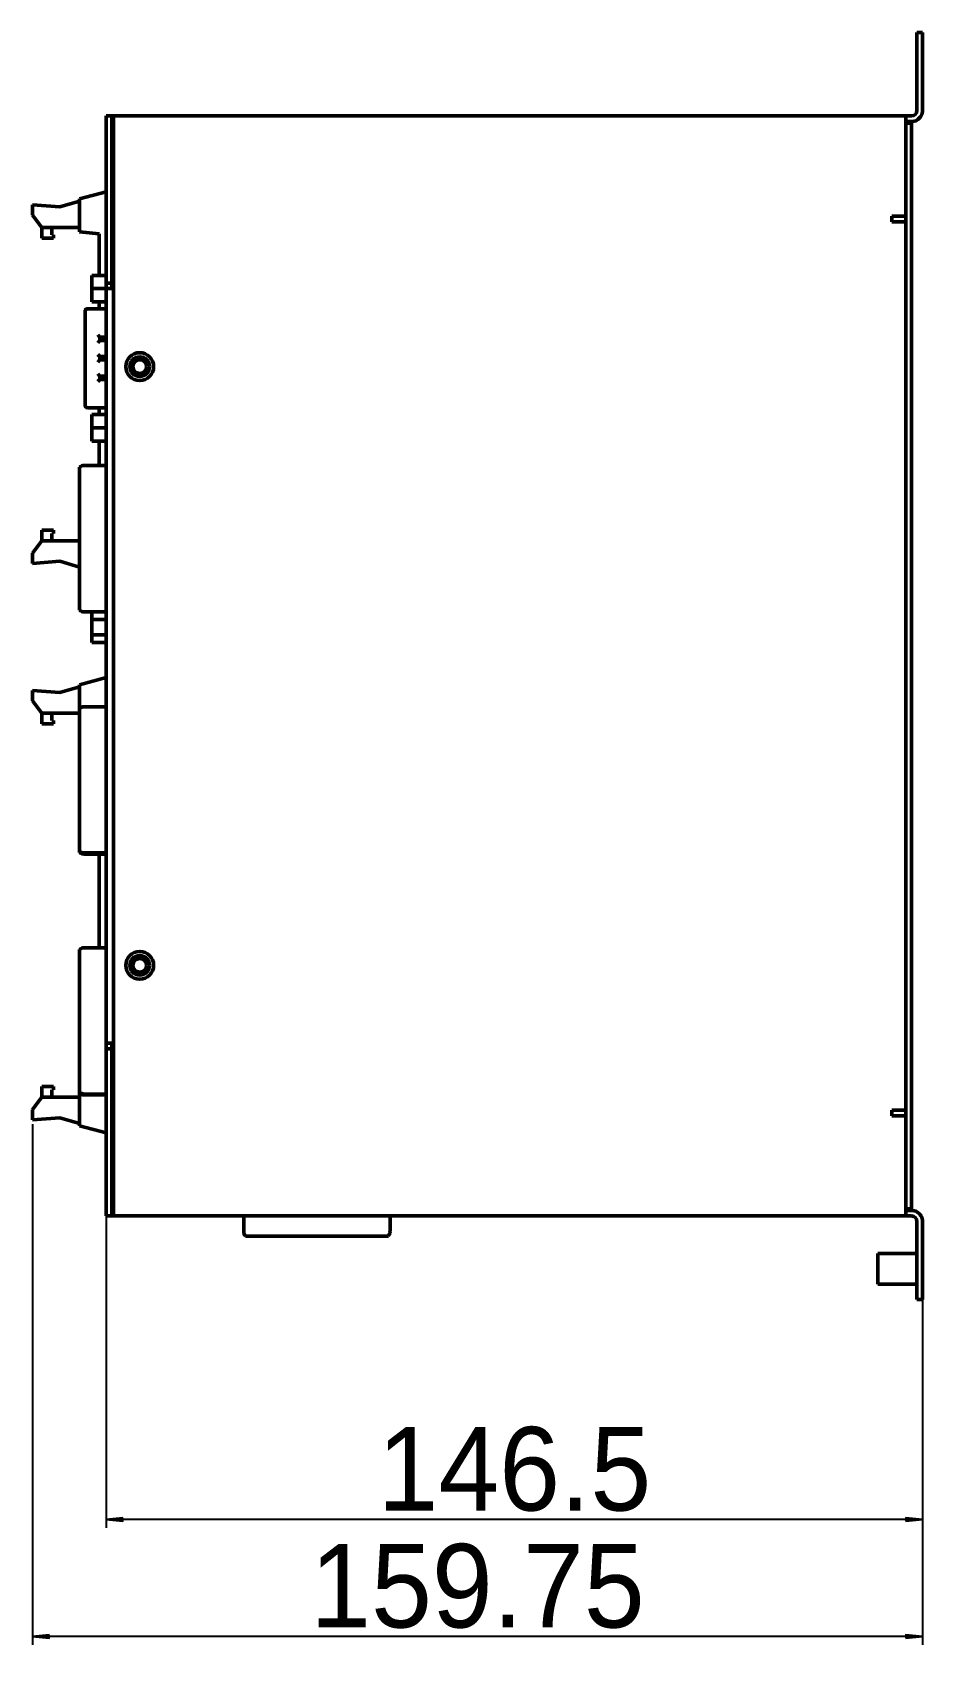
# Model space of a CAD drawing. Header units: millimetres. Extents: x 2117 to 4352, y 853 to 2102.
# Drawn here: x 2808.3 to 2968, y 1417 to 1708 of the extents above; entities that cross this region are included whole.
import ezdxf

# ---------------------------------------------------------------- set-up
doc = ezdxf.new("R2010")
doc.units = ezdxf.units.MM
doc.header["$LTSCALE"] = 1.8
doc.layers.add('외형선(ISO)', color=7, linetype='Continuous', lineweight=50)
doc.layers.add('치수(ISO)', color=7, linetype='Continuous', lineweight=25)
doc.styles.add('레이블 문자 (JIS)', font='')
doc.styles.get('레이블 문자 (JIS)').set_extended_font_data('Gulim')
doc.dimstyles.new('복사 대상기본값 (JIS)', dxfattribs={"dimscale": 1.5, "dimtxt": 3, "dimasz": 2, "dimexe": 1, "dimexo": 0.5, "dimgap": 0.8, "dimtad": 1, "dimdsep": 46, "dimtxsty": '레이블 문자 (JIS)', "dimblk": 'Filled-1', "dimcen": 0.09, "dimdle": 10, "dimclrd": 256, "dimclre": 256, "dimclrt": 256, "dimazin": 2, "dimtfac": 0.666667, "dimtmove": 0, "dimatfit": 3, "dimldrblk": 'OPEN', "dimfxl": 1, "dimtolj": 1, "dimtzin": 0, "dimlwd": -1, "dimlwe": -1, "dimarcsym": 0})

# ---------------------------------------------------------------- blocks, each defined once
blk = doc.blocks.new('Filled-1')
at = {"color": 0}
for p, q in [((0, 0), (-1, 0.1)), ((-1, 0.1), (-1, -0.1)), ((-1, 0), (0, 0)), ((-1, -0.1), (0, 0))]:
    blk.add_line(p, q, dxfattribs=at)
at = {"color": 0, "flags": 128}
blk.add_lwpolyline([(-1, -0.1), (0, 0), (-1, 0.1), (-1, -0.1)], dxfattribs=at)
at = {"color": 0}
blk.add_solid([(-1, -0.1), (0, 0), (-1, 0.1), (-1, -0.1)], dxfattribs=at)
blk = doc.blocks.new('*D619')
at = {"layer": 'Defpoints', "color": 0}
for p in [(2821.51, 1497.04), (2968.01, 1483.54), (2821.51, 1441.04)]:
    blk.add_point(p, dxfattribs=at)
at = {"layer": '치수(ISO)'}
for p, q in [((2821.51, 1496.29), (2821.51, 1439.54)), ((2968.01, 1482.79), (2968.01, 1439.54)), ((2965.01, 1441.04), (2824.51, 1441.04))]:
    blk.add_line(p, q, dxfattribs=at)
at = {"layer": '치수(ISO)', "linetype": 'ByBlock', "xscale": 3, "yscale": 3, "zscale": 3, "rotation": 180}
blk.add_blockref('Filled-1', (2821.51, 1441.04), dxfattribs=at)
at = {"layer": '치수(ISO)', "linetype": 'ByBlock', "xscale": 3, "yscale": 3, "zscale": 3}
blk.add_blockref('Filled-1', (2968.01, 1441.04), dxfattribs=at)
at = {"layer": '치수(ISO)', "insert": (2894.76, 1457.66), "char_height": 15, "attachment_point": 2, "style": '레이블 문자 (JIS)'}
blk.add_mtext('\\A1;146.5', dxfattribs=at)
blk = doc.blocks.new('_Open')
at = {"color": 0, "linetype": 'ByBlock', "lineweight": -2}
for p, q in [((-1, 0.167), (0, 0)), ((-1, -0.167), (0, 0)), ((0, 0), (-1, 0))]:
    blk.add_line(p, q, dxfattribs=at)
blk = doc.blocks.new('*D620')
at = {"layer": 'Defpoints', "color": 0}
for p in [(2808.26, 1512.78), (2968.01, 1483.54), (2808.26, 1420.04)]:
    blk.add_point(p, dxfattribs=at)
at = {"layer": '치수(ISO)'}
for p, q in [((2808.26, 1512.03), (2808.26, 1418.54)), ((2968.01, 1482.79), (2968.01, 1418.54)), ((2965.01, 1420.04), (2811.26, 1420.04))]:
    blk.add_line(p, q, dxfattribs=at)
at = {"layer": '치수(ISO)', "linetype": 'ByBlock', "xscale": 3, "yscale": 3, "zscale": 3, "rotation": 180}
blk.add_blockref('Filled-1', (2808.26, 1420.04), dxfattribs=at)
at = {"layer": '치수(ISO)', "linetype": 'ByBlock', "xscale": 3, "yscale": 3, "zscale": 3}
blk.add_blockref('Filled-1', (2968.01, 1420.04), dxfattribs=at)
at = {"layer": '치수(ISO)', "insert": (2888.13, 1436.66), "char_height": 15, "attachment_point": 2, "style": '레이블 문자 (JIS)'}
blk.add_mtext('\\A1;159.75', dxfattribs=at)

msp = doc.modelspace()

# ---------------------------------------------------------------- linework, layer by layer
at = {"layer": '외형선(ISO)'}
for p, q in [((2968.007, 1708.043), (2967.007, 1708.043)), ((2967.007, 1705.043), (2967.007, 1708.043)), ((2968.007, 1708.043), (2968.007, 1705.043)), ((2967.007, 1705.043), (2967.007, 1694.043)), ((2968.007, 1694.043), (2968.007, 1705.043)), ((2821.507, 1691.543), (2821.507, 1693.043)), ((2822.507, 1693.043), (2821.507, 1693.043)), ((2821.507, 1691.543), (2821.507, 1663.043)), ((2822.507, 1693.043), (2822.507, 1691.543)), ((2822.507, 1693.043), (2822.807, 1693.043)), ((2822.507, 1691.543), (2822.507, 1663.043)), ((2822.807, 1693.043), (2965.007, 1693.043)), ((2822.807, 1693.043), (2822.807, 1691.043)), ((2965.007, 1693.043), (2966.007, 1693.043)), ((2965.007, 1693.043), (2965.007, 1691.043)), ((2966.007, 1692.043), (2965.007, 1692.043)), ((2966.007, 1691.743), (2965.007, 1691.743)), ((2966.007, 1691.743), (2966.007, 1690.243)), ((2822.807, 1497.543), (2822.807, 1691.043)), ((2965.007, 1675.043), (2965.007, 1691.043)), ((2965.007, 1498.343), (2965.007, 1690.243)), ((2966.007, 1498.343), (2966.007, 1690.243)), ((2822.507, 1679.691), (2822.807, 1679.772)), ((2813.157, 1676.703), (2808.257, 1677.103)), ((2808.257, 1675.228), (2808.257, 1677.103)), ((2813.157, 1676.703), (2816.707, 1677.754)), ((2816.707, 1678.137), (2821.507, 1679.423)), ((2816.707, 1672.258), (2816.707, 1678.137)), ((2809.957, 1673.003), (2808.257, 1675.228)), ((2962.507, 1674.043), (2962.507, 1675.043)), ((2962.507, 1675.043), (2965.007, 1675.043)), ((2963.007, 1674.043), (2962.507, 1674.043)), ((2965.007, 1674.043), (2963.007, 1674.043)), ((2816.707, 1673.003), (2809.957, 1673.003)), ((2809.957, 1671.103), (2809.957, 1673.003)), ((2812.057, 1671.103), (2809.957, 1671.103)), ((2811.757, 1673.003), (2811.757, 1671.703)), ((2811.757, 1671.703), (2812.057, 1671.703)), ((2812.057, 1671.703), (2812.057, 1671.103)), ((2820.207, 1671.894), (2816.707, 1672.258)), ((2820.207, 1664.418), (2820.207, 1671.894)), ((2818.907, 1664.418), (2821.507, 1664.418)), ((2818.907, 1664.418), (2818.907, 1662.043)), ((2818.907, 1662.043), (2818.907, 1659.668)), ((2818.907, 1662.043), (2821.507, 1662.043)), ((2821.507, 1662.043), (2821.507, 1663.043)), ((2821.507, 1663.043), (2822.507, 1663.043)), ((2821.507, 1526.543), (2821.507, 1662.043)), ((2822.807, 1662.043), (2821.507, 1662.043)), ((2822.507, 1664.418), (2822.807, 1664.418)), ((2822.507, 1663.043), (2822.507, 1662.043)), ((2818.907, 1659.668), (2821.507, 1659.668)), ((2820.207, 1658.443), (2820.207, 1659.668)), ((2817.707, 1657.993), (2817.707, 1657.97)), ((2817.707, 1657.053), (2817.707, 1657.97)), ((2817.707, 1657.053), (2817.707, 1655.526)), ((2818.157, 1658.443), (2821.507, 1658.443)), ((2817.707, 1643.56), (2817.707, 1655.526)), ((2820.382, 1653.343), (2819.979, 1653.746)), ((2820.382, 1653.343), (2820.382, 1652.743)), ((2821.482, 1653.343), (2820.382, 1653.343)), ((2821.482, 1653.343), (2821.507, 1653.368)), ((2821.482, 1652.743), (2821.482, 1653.343)), ((2820.382, 1652.743), (2819.979, 1652.34)), ((2820.382, 1652.743), (2821.482, 1652.743)), ((2821.482, 1652.743), (2821.507, 1652.718)), ((2820.382, 1649.843), (2819.979, 1650.246)), ((2820.382, 1649.243), (2819.979, 1648.84)), ((2820.382, 1649.843), (2820.382, 1649.243)), ((2821.482, 1649.843), (2820.382, 1649.843)), ((2820.382, 1649.243), (2821.482, 1649.243)), ((2821.482, 1649.843), (2821.507, 1649.868)), ((2821.482, 1649.243), (2821.482, 1649.843)), ((2821.482, 1649.243), (2821.507, 1649.218)), ((2820.382, 1646.343), (2819.979, 1646.746)), ((2820.382, 1645.743), (2819.979, 1645.34)), ((2821.482, 1646.343), (2820.382, 1646.343)), ((2820.382, 1646.343), (2820.382, 1645.743)), ((2820.382, 1645.743), (2821.482, 1645.743)), ((2821.482, 1646.343), (2821.507, 1646.368)), ((2821.482, 1645.743), (2821.482, 1646.343)), ((2821.482, 1645.743), (2821.507, 1645.718)), ((2817.707, 1643.56), (2817.707, 1642.034)), ((2817.707, 1641.117), (2817.707, 1642.034)), ((2817.707, 1641.117), (2817.707, 1641.093)), ((2818.157, 1640.643), (2821.507, 1640.643)), ((2818.907, 1639.418), (2818.907, 1637.043)), ((2818.907, 1639.418), (2821.507, 1639.418)), ((2820.207, 1639.418), (2820.207, 1640.643)), ((2818.907, 1637.043), (2821.507, 1637.043)), ((2818.907, 1637.043), (2818.907, 1634.668)), ((2818.907, 1634.668), (2821.507, 1634.668)), ((2820.207, 1630.279), (2820.207, 1634.668)), ((2816.713, 1629.974), (2816.713, 1629.933)), ((2817.538, 1630.279), (2821.507, 1630.279)), ((2816.713, 1629.364), (2816.713, 1629.933)), ((2816.713, 1629.364), (2816.713, 1626.662)), ((2816.713, 1607.632), (2816.713, 1626.662)), ((2809.957, 1618.683), (2812.057, 1618.683)), ((2809.957, 1616.783), (2809.957, 1618.683)), ((2812.057, 1618.683), (2812.057, 1618.083)), ((2809.957, 1616.783), (2808.257, 1614.558)), ((2816.707, 1616.783), (2809.957, 1616.783)), ((2812.057, 1618.083), (2811.757, 1618.083)), ((2811.757, 1618.083), (2811.757, 1616.783)), ((2816.707, 1617.529), (2816.713, 1617.53)), ((2816.707, 1611.649), (2816.707, 1617.529)), ((2808.257, 1614.558), (2808.257, 1612.683)), ((2813.157, 1613.083), (2808.257, 1612.683)), ((2813.157, 1613.083), (2816.707, 1612.033)), ((2816.713, 1611.648), (2816.707, 1611.649)), ((2816.713, 1607.632), (2816.713, 1604.931)), ((2816.713, 1604.362), (2816.713, 1604.931)), ((2816.713, 1604.362), (2816.713, 1604.32)), ((2817.538, 1604.015), (2821.507, 1604.015)), ((2818.907, 1603.986), (2818.907, 1602.615)), ((2818.907, 1603.986), (2821.507, 1603.986)), ((2818.907, 1602.615), (2818.907, 1599.872)), ((2818.907, 1602.615), (2821.507, 1602.615)), ((2818.907, 1599.872), (2818.907, 1598.501)), ((2818.907, 1599.872), (2821.507, 1599.872)), ((2818.907, 1598.501), (2821.507, 1598.501)), ((2816.707, 1590.937), (2821.507, 1592.223)), ((2813.157, 1589.503), (2808.257, 1589.903)), ((2808.257, 1588.028), (2808.257, 1589.903)), ((2813.157, 1589.503), (2816.707, 1590.554)), ((2816.707, 1585.058), (2816.707, 1590.937)), ((2809.957, 1585.803), (2808.257, 1588.028)), ((2816.713, 1586.682), (2816.713, 1586.64)), ((2816.713, 1586.072), (2816.713, 1586.64)), ((2817.538, 1586.987), (2821.507, 1586.987)), ((2816.707, 1585.803), (2809.957, 1585.803)), ((2809.957, 1583.903), (2809.957, 1585.803)), ((2812.057, 1583.903), (2809.957, 1583.903)), ((2811.757, 1585.803), (2811.757, 1584.503)), ((2811.757, 1584.503), (2812.057, 1584.503)), ((2812.057, 1584.503), (2812.057, 1583.903)), ((2816.713, 1585.057), (2816.707, 1585.058)), ((2816.713, 1586.072), (2816.713, 1583.37)), ((2816.713, 1564.34), (2816.713, 1583.37)), ((2816.713, 1564.34), (2816.713, 1561.638)), ((2816.713, 1561.07), (2816.713, 1561.638)), ((2816.713, 1561.07), (2816.713, 1561.028)), ((2816.713, 1560.862), (2816.713, 1561.028)), ((2816.713, 1560.862), (2816.713, 1560.82)), ((2817.538, 1560.723), (2821.507, 1560.723)), ((2817.538, 1560.515), (2821.507, 1560.515)), ((2820.207, 1543.695), (2820.207, 1560.515)), ((2816.713, 1543.39), (2816.713, 1543.348)), ((2816.713, 1542.779), (2816.713, 1543.348)), ((2816.713, 1542.779), (2816.713, 1540.078)), ((2817.538, 1543.695), (2821.507, 1543.695)), ((2816.713, 1521.048), (2816.713, 1540.078)), ((2821.507, 1525.543), (2821.507, 1526.543)), ((2821.507, 1526.543), (2822.807, 1526.543)), ((2821.507, 1525.543), (2821.507, 1497.043)), ((2822.507, 1525.543), (2821.507, 1525.543)), ((2822.507, 1526.543), (2822.507, 1525.543)), ((2822.507, 1525.543), (2822.507, 1497.043)), ((2822.707, 1512.237), (2822.707, 1526.543)), ((2816.713, 1521.048), (2816.713, 1518.346)), ((2809.957, 1516.883), (2808.257, 1514.658)), ((2809.957, 1518.783), (2812.057, 1518.783)), ((2809.957, 1516.883), (2809.957, 1518.783)), ((2816.707, 1516.883), (2809.957, 1516.883)), ((2812.057, 1518.183), (2811.757, 1518.183)), ((2811.757, 1518.183), (2811.757, 1516.883)), ((2812.057, 1518.783), (2812.057, 1518.183)), ((2816.707, 1517.629), (2816.713, 1517.63)), ((2816.707, 1511.749), (2816.707, 1517.629)), ((2816.713, 1517.777), (2816.713, 1518.346)), ((2816.713, 1517.777), (2816.713, 1517.736)), ((2816.713, 1517.62), (2816.713, 1517.736)), ((2816.713, 1517.62), (2816.713, 1517.578)), ((2817.538, 1517.431), (2821.507, 1517.431)), ((2817.538, 1517.273), (2821.507, 1517.273)), ((2808.257, 1514.658), (2808.257, 1512.783)), ((2962.507, 1514.543), (2963.007, 1514.543)), ((2962.507, 1513.543), (2962.507, 1514.543)), ((2963.007, 1514.543), (2965.007, 1514.543)), ((2813.157, 1513.183), (2808.257, 1512.783)), ((2813.157, 1513.183), (2816.707, 1512.133)), ((2821.507, 1510.463), (2816.707, 1511.749)), ((2822.707, 1512.237), (2822.707, 1510.967)), ((2822.807, 1510.967), (2822.707, 1510.967)), ((2822.707, 1510.967), (2822.707, 1510.809)), ((2822.807, 1510.809), (2822.707, 1510.809)), ((2965.007, 1513.543), (2962.507, 1513.543)), ((2965.007, 1497.543), (2965.007, 1513.543)), ((2822.807, 1510.115), (2822.507, 1510.195)), ((2821.507, 1495.543), (2821.507, 1497.043)), ((2822.507, 1497.043), (2822.507, 1495.543)), ((2822.807, 1497.543), (2822.807, 1495.543)), ((2965.007, 1497.543), (2965.007, 1495.543)), ((2965.007, 1496.843), (2966.007, 1496.843)), ((2965.007, 1496.543), (2966.007, 1496.543)), ((2966.007, 1498.343), (2966.007, 1496.843)), ((2821.507, 1495.543), (2822.507, 1495.543)), ((2822.507, 1495.543), (2822.807, 1495.543)), ((2965.007, 1495.543), (2822.807, 1495.543)), ((2846.171, 1492.774), (2846.171, 1495.543)), ((2872.435, 1492.774), (2872.435, 1495.543)), ((2966.007, 1495.543), (2965.007, 1495.543)), ((2967.007, 1483.543), (2967.007, 1494.543)), ((2968.007, 1483.543), (2968.007, 1494.543)), ((2846.476, 1491.949), (2846.518, 1491.949)), ((2847.087, 1491.949), (2846.518, 1491.949)), ((2847.087, 1491.949), (2849.788, 1491.949)), ((2868.818, 1491.949), (2849.788, 1491.949)), ((2868.818, 1491.949), (2871.52, 1491.949)), ((2872.089, 1491.949), (2871.52, 1491.949)), ((2872.089, 1491.949), (2872.13, 1491.949)), ((2960.007, 1488.793), (2960.007, 1483.293)), ((2967.007, 1488.793), (2960.007, 1488.793)), ((2967.007, 1483.293), (2960.007, 1483.293)), ((2967.007, 1480.543), (2967.007, 1483.543)), ((2968.007, 1483.543), (2968.007, 1480.543)), ((2967.007, 1480.543), (2968.007, 1480.543))]:
    msp.add_line(p, q, dxfattribs=at)
for centre, radius in [((2827.507, 1648.043), 2.5), ((2827.507, 1648.043), 1.75), ((2827.507, 1648.043), 1.23), ((2827.507, 1540.543), 2.5), ((2827.507, 1540.543), 1.75), ((2827.507, 1540.543), 1.23)]:
    msp.add_circle(centre, radius, dxfattribs=at)
for centre, radius, start, end in [((2966.007, 1694.043), 1, 270, 0), ((2966.007, 1694.043), 2, 330, 0), ((2966.007, 1694.043), 2, 270, 330), ((2818.157, 1657.993), 0.45, 90, 180), ((2818.157, 1641.093), 0.45, 180, 270), ((2817.538, 1629.009), 1.27, 90, 130.5358), ((2817.538, 1605.285), 1.27, 229.4642, 270), ((2817.538, 1585.717), 1.27, 90, 130.5358), ((2817.538, 1561.993), 1.27, 229.4642, 270), ((2817.538, 1561.785), 1.27, 229.4642, 270), ((2817.538, 1542.425), 1.27, 90, 130.5358), ((2817.538, 1518.701), 1.27, 229.4642, 270), ((2817.538, 1518.543), 1.27, 229.4642, 270), ((2821.894, 1516.618), 0.813, 0.00003, 41.06743), ((2821.894, 1516.46), 0.813, 0.00003, 41.06743), ((2966.007, 1494.543), 2, 30, 90), ((2966.007, 1494.543), 1, 0, 90), ((2966.007, 1494.543), 2, 0, 30), ((2847.441, 1492.774), 1.27, 180, 220.5358), ((2871.165, 1492.774), 1.27, 319.4642, 0)]:
    msp.add_arc(centre, radius, start, end, dxfattribs=at)

# ---------------------------------------------------------------- dimensions: what is measured, and where the dimension line sits
at = {"layer": '치수(ISO)'}
for base, p2, picture, middle in [((2808.257, 1420.043), (2808.257, 1512.783), '*D620', (2888.132, 1420.043)), ((2821.507, 1441.043), (2821.507, 1497.043), '*D619', (2894.757, 1441.043))]:
    dim = msp.add_linear_dim(base=base, p1=(2968.007, 1483.543), p2=p2, angle=180, dimstyle='복사 대상기본값 (JIS)', override={"dimtxt": 10, "dimgap": 0.8, "dimdec": 2, "dimtol": 0, "dimlim": 0, "dimtp": 0, "dimtm": 0, "dimtdec": 2, "dimtofl": 0, "dimatfit": 1}, dxfattribs=at)
    dim.commit()
    dim.dimension.update_dxf_attribs({"geometry": picture, "text_midpoint": middle, "dimtype": 160})

doc.saveas('drawing.dxf')
